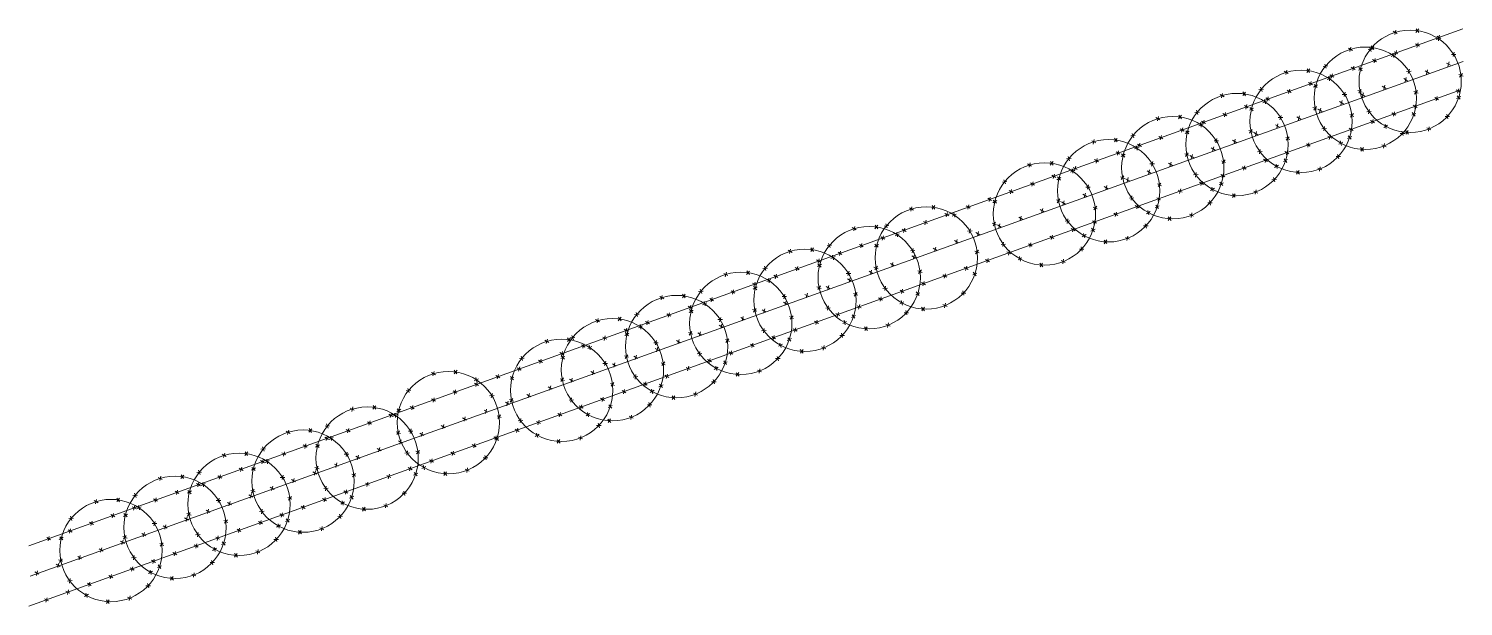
# Model space of a CAD drawing. Header units: metres. Extents: x -902 to -724, y 0 to 650.
# Drawn here: x -737.23 to -730.92, y 0.3 to 2.84 of the extents above; entities that cross this region are included whole.
import ezdxf

# ---------------------------------------------------------------- set-up
doc = ezdxf.new("R2010")
doc.units = ezdxf.units.M
doc.layers.add('D-BDGE', color=7, linetype='Continuous', lineweight=13)

msp = doc.modelspace()

# ---------------------------------------------------------------- linework, layer by layer
at = {"layer": 'D-BDGE', "lineweight": 9}
for p, q in [((-737.227, 0.5696), (-730.9193, 2.8435)), ((-731.1132, 2.8424), (-731.1259, 2.827)), ((-731.1255, 2.8429), (-731.1138, 2.8267)), ((-731.2257, 2.8322), (-731.2083, 2.8224)), ((-731.2144, 2.8369), (-731.2194, 2.8175)), ((-731.1169, 2.7808), (-731.1221, 2.7615)), ((-731.0192, 2.8045), (-731.0373, 2.7959)), ((-731.0342, 2.8102), (-731.0169, 2.8002)), ((-731.0301, 2.8102), (-731.0265, 2.7905)), ((-731.0228, 2.8148), (-731.028, 2.7955)), ((-731.4231, 2.7578), (-731.4057, 2.748)), ((-731.4118, 2.7625), (-731.4168, 2.7432)), ((-731.3367, 2.7523), (-731.3168, 2.7539)), ((-731.33, 2.7625), (-731.3232, 2.7437)), ((-731.3106, 2.768), (-731.3234, 2.7526)), ((-731.3229, 2.7686), (-731.3113, 2.7523)), ((-731.2167, 2.7302), (-731.2347, 2.7216)), ((-731.2275, 2.7358), (-731.2239, 2.7162)), ((-731.2223, 2.7424), (-731.205, 2.7323)), ((-731.2109, 2.7469), (-731.2161, 2.7276)), ((-731.1282, 2.7763), (-731.1109, 2.7662)), ((-730.9501, 2.7304), (-730.9701, 2.7303)), ((-730.9576, 2.7402), (-730.9626, 2.7208)), ((-737.2215, 0.4358), (-730.9176, 2.6985)), ((-731.7054, 2.6561), (-731.6879, 2.6463)), ((-731.694, 2.6608), (-731.699, 2.6414)), ((-731.5929, 2.6663), (-731.6056, 2.6509)), ((-731.6051, 2.6668), (-731.5935, 2.6506)), ((-731.5342, 2.6779), (-731.5142, 2.6796)), ((-731.5274, 2.6882), (-731.5207, 2.6693)), ((-731.4105, 2.6745), (-731.3932, 2.6645)), ((-731.3991, 2.6791), (-731.4043, 2.6598)), ((-731.3787, 2.6606), (-731.3613, 2.6706)), ((-731.3769, 2.6727), (-731.3628, 2.6586)), ((-731.3164, 2.7085), (-731.2991, 2.6984)), ((-731.305, 2.713), (-731.3102, 2.6937)), ((-731.1476, 2.6561), (-731.1676, 2.6559)), ((-731.155, 2.6658), (-731.1601, 2.6464)), ((-731.0858, 2.6587), (-731.0685, 2.6486)), ((-731.0745, 2.6632), (-731.0797, 2.6439)), ((-730.9918, 2.6926), (-730.9745, 2.6825)), ((-730.9804, 2.6971), (-730.9856, 2.6778)), ((-731.5986, 2.6067), (-731.5813, 2.5967)), ((-731.5872, 2.6113), (-731.5924, 2.592)), ((-731.5761, 2.5862), (-731.5588, 2.5962)), ((-731.5744, 2.5984), (-731.5603, 2.5842)), ((-731.4989, 2.6284), (-731.5169, 2.6198)), ((-731.5098, 2.6341), (-731.5061, 2.6144)), ((-731.5045, 2.6406), (-731.4872, 2.6306)), ((-731.4931, 2.6452), (-731.4984, 2.6259)), ((-731.274, 2.5908), (-731.2567, 2.5808)), ((-731.2626, 2.5954), (-731.2678, 2.5761)), ((-731.1799, 2.6248), (-731.1626, 2.6147)), ((-731.1685, 2.6293), (-731.1737, 2.61)), ((-730.9189, 2.634), (-730.9371, 2.6424)), ((-730.9216, 2.646), (-730.9343, 2.6306)), ((-737.2281, 0.3034), (-730.9292, 2.5741)), ((-731.9876, 2.5544), (-731.9702, 2.5445)), ((-731.9763, 2.5591), (-731.9812, 2.5397)), ((-731.8751, 2.5646), (-731.8878, 2.5491)), ((-731.8873, 2.5651), (-731.8757, 2.5488)), ((-731.8164, 2.5762), (-731.7964, 2.5778)), ((-731.8097, 2.5864), (-731.8029, 2.5676)), ((-731.7811, 2.5267), (-731.7992, 2.5181)), ((-731.792, 2.5324), (-731.7884, 2.5127)), ((-731.7868, 2.5389), (-731.7695, 2.5289)), ((-731.7754, 2.5435), (-731.7806, 2.5241)), ((-731.6927, 2.5728), (-731.6754, 2.5628)), ((-731.6813, 2.5774), (-731.6865, 2.5581)), ((-731.4507, 2.5276), (-731.456, 2.5083)), ((-731.4298, 2.5543), (-731.4498, 2.5542)), ((-731.4372, 2.5641), (-731.4423, 2.5447)), ((-731.3814, 2.5715), (-731.3626, 2.5646)), ((-731.3778, 2.5598), (-731.3664, 2.5761)), ((-731.3681, 2.5569), (-731.3508, 2.5469)), ((-731.3567, 2.5615), (-731.3619, 2.5422)), ((-731.1164, 2.5597), (-731.1346, 2.568)), ((-731.119, 2.5716), (-731.1318, 2.5562)), ((-731.0434, 2.5411), (-731.0261, 2.531)), ((-731.0321, 2.5456), (-731.0373, 2.5263)), ((-730.9494, 2.575), (-730.9321, 2.565)), ((-730.9288, 2.5455), (-730.9469, 2.5369)), ((-730.9315, 2.5335), (-730.9444, 2.5487)), ((-730.938, 2.5796), (-730.9432, 2.5602)), ((-732.1573, 2.4628), (-732.17, 2.4474)), ((-732.1696, 2.4634), (-732.1579, 2.4471)), ((-732.0986, 2.4744), (-732.0787, 2.4761)), ((-732.0919, 2.4847), (-732.0851, 2.4659)), ((-731.9749, 2.4711), (-731.9576, 2.461)), ((-731.9635, 2.4756), (-731.9687, 2.4563)), ((-731.8808, 2.505), (-731.8635, 2.4949)), ((-731.8694, 2.5095), (-731.8747, 2.4902)), ((-731.8583, 2.4845), (-731.841, 2.4944)), ((-731.8566, 2.4966), (-731.8425, 2.4824)), ((-731.7195, 2.4623), (-731.7245, 2.443)), ((-731.5789, 2.4971), (-731.5601, 2.4903)), ((-731.5753, 2.4854), (-731.5638, 2.5018)), ((-731.5562, 2.4891), (-731.5389, 2.4791)), ((-731.5448, 2.4937), (-731.55, 2.4744)), ((-731.4621, 2.523), (-731.4448, 2.513)), ((-731.3986, 2.4579), (-731.4168, 2.4663)), ((-731.4012, 2.4699), (-731.414, 2.4545)), ((-731.3426, 2.4779), (-731.3227, 2.4797)), ((-731.3344, 2.4688), (-731.3309, 2.4885)), ((-731.2316, 2.4732), (-731.2143, 2.4632)), ((-731.2202, 2.4778), (-731.2254, 2.4585)), ((-731.1262, 2.4711), (-731.1443, 2.4625)), ((-731.129, 2.4591), (-731.1419, 2.4744)), ((-731.1375, 2.5072), (-731.1202, 2.4971)), ((-731.1261, 2.5117), (-731.1313, 2.4924)), ((-730.9855, 2.4477), (-730.9907, 2.467)), ((-732.2698, 2.4526), (-732.2524, 2.4428)), ((-732.2585, 2.4573), (-732.2635, 2.4379)), ((-732.163, 2.4032), (-732.1457, 2.3932)), ((-732.1517, 2.4078), (-732.1569, 2.3885)), ((-732.0633, 2.4249), (-732.0814, 2.4163)), ((-732.0742, 2.4306), (-732.0706, 2.411)), ((-732.069, 2.4371), (-732.0517, 2.4271)), ((-732.0576, 2.4417), (-732.0628, 2.4224)), ((-731.8575, 2.3837), (-731.846, 2.4)), ((-731.7444, 2.4213), (-731.7271, 2.4112)), ((-731.733, 2.4258), (-731.7382, 2.4065)), ((-731.712, 2.4526), (-731.732, 2.4524)), ((-731.6503, 2.4552), (-731.633, 2.4452)), ((-731.6389, 2.4597), (-731.6441, 2.4404)), ((-731.54, 2.4035), (-731.5201, 2.4053)), ((-731.5318, 2.3944), (-731.5284, 2.4141)), ((-731.4197, 2.4054), (-731.4024, 2.3954)), ((-731.4084, 2.41), (-731.4136, 2.3907)), ((-731.3257, 2.4393), (-731.3084, 2.4293)), ((-731.3143, 2.4439), (-731.3195, 2.4246)), ((-731.2678, 2.4096), (-731.2505, 2.4196)), ((-731.2565, 2.4048), (-731.2617, 2.4241)), ((-731.0598, 2.3985), (-731.0779, 2.4069)), ((-731.0707, 2.3929), (-731.0673, 2.4126)), ((-730.978, 2.4574), (-730.998, 2.4573)), ((-732.552, 2.3509), (-732.5346, 2.3411)), ((-732.5407, 2.3556), (-732.5457, 2.3362)), ((-732.4395, 2.3611), (-732.4522, 2.3456)), ((-732.4518, 2.3616), (-732.4402, 2.3453)), ((-732.3808, 2.3727), (-732.3609, 2.3744)), ((-732.3741, 2.3829), (-732.3673, 2.3641)), ((-732.3512, 2.3354), (-732.3339, 2.3254)), ((-732.3398, 2.34), (-732.345, 2.3207)), ((-732.2571, 2.3693), (-732.2398, 2.3593)), ((-732.2457, 2.3739), (-732.251, 2.3546)), ((-732.1406, 2.3827), (-732.1232, 2.3927)), ((-732.1388, 2.3949), (-732.1247, 2.3807)), ((-731.9942, 2.3508), (-732.0142, 2.3507)), ((-732.0017, 2.3606), (-732.0067, 2.3412)), ((-731.9325, 2.3534), (-731.9152, 2.3434)), ((-731.9211, 2.358), (-731.9263, 2.3387)), ((-731.8611, 2.3954), (-731.8423, 2.3885)), ((-731.8384, 2.3874), (-731.8211, 2.3773)), ((-731.827, 2.3919), (-731.8323, 2.3726)), ((-731.6808, 2.3562), (-731.699, 2.3645)), ((-731.6834, 2.3682), (-731.6962, 2.3528)), ((-731.6079, 2.3376), (-731.5906, 2.3276)), ((-731.5965, 2.3422), (-731.6017, 2.3228)), ((-731.5138, 2.3715), (-731.4965, 2.3615)), ((-731.5024, 2.3761), (-731.5076, 2.3568)), ((-731.4652, 2.3352), (-731.4479, 2.3452)), ((-731.4539, 2.3304), (-731.4591, 2.3497)), ((-731.4085, 2.3693), (-731.4265, 2.3608)), ((-731.4112, 2.3574), (-731.4241, 2.3726)), ((-731.2681, 2.3185), (-731.2647, 2.3383)), ((-731.1754, 2.3831), (-731.1954, 2.383)), ((-731.1829, 2.3734), (-731.1882, 2.3927)), ((-731.1588, 2.3798), (-731.1717, 2.3951)), ((-731.1711, 2.3793), (-731.1597, 2.3957)), ((-732.663, 2.2709), (-732.6431, 2.2726)), ((-732.6563, 2.2812), (-732.6495, 2.2624)), ((-732.528, 2.2721), (-732.5332, 2.2528)), ((-732.4453, 2.3015), (-732.428, 2.2915)), ((-732.4339, 2.3061), (-732.4391, 2.2867)), ((-732.4228, 2.281), (-732.4054, 2.291)), ((-732.421, 2.2931), (-732.4069, 2.279)), ((-732.3456, 2.3232), (-732.3636, 2.3146)), ((-732.3564, 2.3289), (-732.3528, 2.3092)), ((-732.1433, 2.2937), (-732.1245, 2.2868)), ((-732.1397, 2.2819), (-732.1282, 2.2983)), ((-732.1206, 2.2856), (-732.1033, 2.2756)), ((-732.1093, 2.2902), (-732.1145, 2.2709)), ((-732.0266, 2.3195), (-732.0093, 2.3095)), ((-732.0152, 2.3241), (-732.0204, 2.3048)), ((-731.8223, 2.3018), (-731.8023, 2.3035)), ((-731.8141, 2.2927), (-731.8106, 2.3124)), ((-731.7846, 2.2743), (-731.7899, 2.255)), ((-731.702, 2.3037), (-731.6847, 2.2936)), ((-731.6906, 2.3082), (-731.6958, 2.2889)), ((-731.4576, 2.2813), (-731.4776, 2.2812)), ((-731.4651, 2.2716), (-731.4704, 2.2909)), ((-731.3563, 2.3054), (-731.3692, 2.3207)), ((-731.3685, 2.305), (-731.3571, 2.3214)), ((-731.2572, 2.3241), (-731.2754, 2.3325)), ((-732.8343, 2.2491), (-732.8168, 2.2393)), ((-732.8229, 2.2538), (-732.8279, 2.2345)), ((-732.7218, 2.2593), (-732.7345, 2.2439)), ((-732.734, 2.2599), (-732.7224, 2.2436)), ((-732.6278, 2.2215), (-732.6458, 2.2129)), ((-732.6386, 2.2271), (-732.635, 2.2075)), ((-732.6334, 2.2337), (-732.6161, 2.2236)), ((-732.622, 2.2382), (-732.6272, 2.2189)), ((-732.5393, 2.2676), (-732.522, 2.2575)), ((-732.3088, 2.2178), (-732.2915, 2.2078)), ((-732.2974, 2.2224), (-732.3026, 2.203)), ((-732.2765, 2.2491), (-732.2965, 2.2489)), ((-732.2839, 2.2588), (-732.2889, 2.2395)), ((-732.2147, 2.2517), (-732.1974, 2.2417)), ((-732.2033, 2.2563), (-732.2086, 2.237)), ((-732.0963, 2.1909), (-732.0928, 2.2106)), ((-731.963, 2.2544), (-731.9812, 2.2628)), ((-731.9657, 2.2664), (-731.9784, 2.251)), ((-731.8901, 2.2359), (-731.8728, 2.2258)), ((-731.8787, 2.2404), (-731.8839, 2.2211)), ((-731.796, 2.2698), (-731.7787, 2.2597)), ((-731.7475, 2.2335), (-731.7302, 2.2435)), ((-731.7362, 2.2287), (-731.7414, 2.248)), ((-731.6907, 2.2676), (-731.7088, 2.2591)), ((-731.6934, 2.2556), (-731.7063, 2.2709)), ((-731.6385, 2.2037), (-731.6514, 2.219)), ((-731.6508, 2.2032), (-731.6393, 2.2196)), ((-731.5394, 2.2224), (-731.5576, 2.2308)), ((-731.5503, 2.2168), (-731.5469, 2.2365)), ((-732.9453, 2.1692), (-732.9253, 2.1709)), ((-732.9385, 2.1794), (-732.9318, 2.1606)), ((-732.8216, 2.1658), (-732.8043, 2.1558)), ((-732.8102, 2.1704), (-732.8154, 2.1511)), ((-732.7275, 2.1998), (-732.7102, 2.1897)), ((-732.7161, 2.2043), (-732.7213, 2.185)), ((-732.705, 2.1793), (-732.6877, 2.1892)), ((-732.7033, 2.1914), (-732.6891, 2.1772)), ((-732.5587, 2.1473), (-732.5787, 2.1472)), ((-732.5661, 2.1571), (-732.5712, 2.1377)), ((-732.4969, 2.15), (-732.4796, 2.1399)), ((-732.4856, 2.1545), (-732.4908, 2.1352)), ((-732.4255, 2.1919), (-732.4067, 2.1851)), ((-732.4219, 2.1802), (-732.4105, 2.1965)), ((-732.4029, 2.1839), (-732.3856, 2.1738)), ((-732.3915, 2.1884), (-732.3967, 2.1691)), ((-732.2453, 2.1527), (-732.2634, 2.161)), ((-732.2479, 2.1647), (-732.2606, 2.1493)), ((-732.1045, 2.2001), (-732.0846, 2.2018)), ((-732.0783, 2.168), (-732.061, 2.158)), ((-732.0669, 2.1726), (-732.0721, 2.1533)), ((-732.0184, 2.1269), (-732.0236, 2.1462)), ((-731.9729, 2.1659), (-731.991, 2.1573)), ((-731.9756, 2.1539), (-731.9886, 2.1692)), ((-731.9842, 2.2019), (-731.9669, 2.1919)), ((-731.9728, 2.2065), (-731.978, 2.1872)), ((-731.7398, 2.1796), (-731.7598, 2.1795)), ((-731.7474, 2.1699), (-731.7526, 2.1892)), ((-733.0097, 2.098), (-732.9924, 2.088)), ((-732.9983, 2.1026), (-733.0035, 2.0833)), ((-732.9872, 2.0775), (-732.9699, 2.0875)), ((-732.9855, 2.0897), (-732.9714, 2.0755)), ((-732.9156, 2.1319), (-732.8983, 2.1219)), ((-732.9043, 2.1365), (-732.9095, 2.1172)), ((-732.7077, 2.0902), (-732.6889, 2.0833)), ((-732.7042, 2.0784), (-732.6927, 2.0948)), ((-732.6737, 2.0867), (-732.6789, 2.0674)), ((-732.591, 2.116), (-732.5737, 2.106)), ((-732.5796, 2.1206), (-732.5848, 2.1013)), ((-732.3867, 2.0983), (-732.3668, 2.1001)), ((-732.3785, 2.0892), (-732.375, 2.1089)), ((-732.2664, 2.1002), (-732.2491, 2.0902)), ((-732.255, 2.1048), (-732.2602, 2.0855)), ((-732.1723, 2.1341), (-732.155, 2.1241)), ((-732.1609, 2.1387), (-732.1662, 2.1194)), ((-732.0296, 2.0681), (-732.0348, 2.0874)), ((-732.0297, 2.1317), (-732.0124, 2.1417)), ((-731.9207, 2.1019), (-731.9336, 2.1172)), ((-731.933, 2.1015), (-731.9215, 2.1179)), ((-731.8217, 2.1207), (-731.8398, 2.1291)), ((-731.8326, 2.1151), (-731.8292, 2.1348)), ((-733.3542, 2.0557), (-733.3368, 2.0458)), ((-733.3429, 2.0604), (-733.3479, 2.041)), ((-733.2417, 2.0659), (-733.2545, 2.0504)), ((-733.254, 2.0664), (-733.2424, 2.0501)), ((-733.1979, 2.0302), (-733.1806, 2.0201)), ((-733.1865, 2.0347), (-733.1917, 2.0154)), ((-733.1478, 2.028), (-733.1658, 2.0194)), ((-733.1586, 2.0337), (-733.155, 2.014)), ((-733.1038, 2.0641), (-733.0865, 2.0541)), ((-733.0924, 2.0687), (-733.0976, 2.0494)), ((-732.7792, 2.0482), (-732.7619, 2.0382)), ((-732.7678, 2.0528), (-732.773, 2.0335)), ((-732.6851, 2.0821), (-732.6678, 2.0721)), ((-732.5275, 2.051), (-732.5457, 2.0593)), ((-732.5301, 2.0629), (-732.5429, 2.0475)), ((-732.4545, 2.0324), (-732.4372, 2.0223)), ((-732.4432, 2.0369), (-732.4484, 2.0176)), ((-732.3605, 2.0663), (-732.3432, 2.0562)), ((-732.3491, 2.0708), (-732.3543, 2.0515)), ((-732.3119, 2.03), (-732.2946, 2.04)), ((-732.3006, 2.0252), (-732.3058, 2.0445)), ((-732.2551, 2.0641), (-732.2732, 2.0556)), ((-732.2578, 2.0522), (-732.2708, 2.0674)), ((-732.1039, 2.0189), (-732.122, 2.0273)), ((-732.1148, 2.0133), (-732.1114, 2.033)), ((-732.0221, 2.0778), (-732.0421, 2.0778)), ((-733.6053, 1.9691), (-733.5879, 1.9593)), ((-733.594, 1.9738), (-733.5989, 1.9545)), ((-733.4928, 1.9793), (-733.5055, 1.9639)), ((-733.505, 1.9799), (-733.4934, 1.9636)), ((-733.4652, 1.9757), (-733.4453, 1.9774)), ((-733.4585, 1.986), (-733.4517, 1.9672)), ((-733.386, 1.9624), (-733.3687, 1.9523)), ((-733.3746, 1.9669), (-733.3798, 1.9476)), ((-733.2919, 1.9963), (-733.2746, 1.9862)), ((-733.2805, 2.0008), (-733.2858, 1.9815)), ((-733.0861, 1.9636), (-733.0912, 1.9443)), ((-732.99, 1.9884), (-732.9712, 1.9816)), ((-732.9864, 1.9767), (-732.9749, 1.9931)), ((-732.9673, 1.9804), (-732.95, 1.9704)), ((-732.9559, 1.985), (-732.9611, 1.9656)), ((-732.8732, 2.0143), (-732.8559, 2.0043)), ((-732.8619, 2.0189), (-732.8671, 1.9996)), ((-732.6689, 1.9966), (-732.649, 1.9983)), ((-732.6607, 1.9875), (-732.6573, 2.0072)), ((-732.6427, 1.9645), (-732.6254, 1.9545)), ((-732.6313, 1.9691), (-732.6365, 1.9498)), ((-732.5374, 1.9624), (-732.5554, 1.9538)), ((-732.5401, 1.9504), (-732.553, 1.9657)), ((-732.5486, 1.9985), (-732.5313, 1.9884)), ((-732.5372, 2.003), (-732.5425, 1.9837)), ((-732.3043, 1.9761), (-732.3243, 1.976)), ((-732.3118, 1.9664), (-732.3171, 1.9857)), ((-732.2029, 2.0002), (-732.2158, 2.0155)), ((-732.2152, 1.9997), (-732.2038, 2.0162)), ((-733.7096, 1.8995), (-733.7028, 1.8806)), ((-733.5742, 1.8945), (-733.5569, 1.8845)), ((-733.5628, 1.8991), (-733.568, 1.8798)), ((-733.5072, 1.884), (-733.4899, 1.894)), ((-733.5055, 1.8962), (-733.4913, 1.882)), ((-733.4801, 1.9284), (-733.4628, 1.9184)), ((-733.4687, 1.933), (-733.4739, 1.9137)), ((-733.3988, 1.9415), (-733.4169, 1.9329)), ((-733.4097, 1.9471), (-733.406, 1.9275)), ((-733.1555, 1.9126), (-733.1382, 1.9025)), ((-733.1441, 1.9171), (-733.1493, 1.8978)), ((-733.0787, 1.9539), (-733.0987, 1.9537)), ((-733.0614, 1.9465), (-733.0441, 1.9364)), ((-733.05, 1.951), (-733.0552, 1.9317)), ((-732.9511, 1.8948), (-732.9312, 1.8966)), ((-732.9429, 1.8857), (-732.9395, 1.9054)), ((-732.8308, 1.8967), (-732.8135, 1.8867)), ((-732.8195, 1.9013), (-732.8247, 1.882)), ((-732.7368, 1.9306), (-732.7195, 1.9206)), ((-732.7254, 1.9352), (-732.7306, 1.9159)), ((-732.5941, 1.9282), (-732.5768, 1.9383)), ((-732.5828, 1.9234), (-732.588, 1.9428)), ((-732.4852, 1.8984), (-732.498, 1.9137)), ((-732.4974, 1.898), (-732.486, 1.9144)), ((-732.3861, 1.9172), (-732.4042, 1.9256)), ((-732.397, 1.9116), (-732.3936, 1.9313)), ((-733.8879, 1.8693), (-733.8705, 1.8595)), ((-733.8766, 1.874), (-733.8815, 1.8546)), ((-733.7754, 1.8795), (-733.7881, 1.8641)), ((-733.7876, 1.88), (-733.776, 1.8638)), ((-733.7509, 1.8313), (-733.7561, 1.812)), ((-733.7163, 1.8892), (-733.6964, 1.8909)), ((-733.6814, 1.8416), (-733.6995, 1.833)), ((-733.6923, 1.8473), (-733.6886, 1.8276)), ((-733.6682, 1.8606), (-733.6509, 1.8506)), ((-733.6568, 1.8652), (-733.6621, 1.8459)), ((-733.3297, 1.8674), (-733.3497, 1.8672)), ((-733.3436, 1.8447), (-733.3263, 1.8347)), ((-733.3372, 1.8771), (-733.3422, 1.8577)), ((-733.3322, 1.8493), (-733.3374, 1.8299)), ((-733.2495, 1.8787), (-733.2322, 1.8686)), ((-733.2381, 1.8832), (-733.2434, 1.8639)), ((-733.0475, 1.8575), (-733.0657, 1.8658)), ((-733.0501, 1.8695), (-733.0629, 1.8541)), ((-733.0076, 1.8335), (-733.0128, 1.8141)), ((-732.9249, 1.8628), (-732.9076, 1.8528)), ((-732.9135, 1.8674), (-732.9187, 1.8481)), ((-732.8763, 1.8265), (-732.859, 1.8365)), ((-732.8651, 1.8217), (-732.8703, 1.841)), ((-732.5865, 1.8744), (-732.6065, 1.8743)), ((-732.594, 1.8647), (-732.5993, 1.884)), ((-734.1701, 1.7676), (-734.1527, 1.7577)), ((-734.1588, 1.7723), (-734.1638, 1.7529)), ((-734.0576, 1.7778), (-734.0703, 1.7623)), ((-734.0699, 1.7783), (-734.0582, 1.762)), ((-733.9989, 1.7894), (-733.979, 1.791)), ((-733.9922, 1.7996), (-733.9854, 1.7808)), ((-733.8564, 1.7928), (-733.8391, 1.7828)), ((-733.845, 1.7974), (-733.8502, 1.778)), ((-733.7623, 1.8267), (-733.745, 1.8167)), ((-733.7582, 1.7975), (-733.7409, 1.8075)), ((-733.7565, 1.8097), (-733.7424, 1.7955)), ((-733.6123, 1.7675), (-733.6323, 1.7674)), ((-733.6198, 1.7773), (-733.6248, 1.7579)), ((-733.5318, 1.7769), (-733.5145, 1.7669)), ((-733.5204, 1.7815), (-733.5256, 1.7622)), ((-733.5099, 1.795), (-733.4912, 1.7881)), ((-733.5064, 1.7832), (-733.4949, 1.7996)), ((-733.4377, 1.8108), (-733.4204, 1.8008)), ((-733.4263, 1.8154), (-733.4315, 1.7962)), ((-733.2985, 1.771), (-733.3167, 1.7793)), ((-733.3011, 1.7829), (-733.3139, 1.7675)), ((-733.1131, 1.795), (-733.0958, 1.7849)), ((-733.1017, 1.7995), (-733.1069, 1.7802)), ((-733.0573, 1.7689), (-733.0754, 1.7604)), ((-733.06, 1.7569), (-733.073, 1.7722)), ((-733.019, 1.8289), (-733.0017, 1.8189)), ((-732.7674, 1.7967), (-732.7803, 1.812)), ((-732.7796, 1.7963), (-732.7682, 1.8127)), ((-732.6683, 1.8154), (-732.6865, 1.8238)), ((-732.6792, 1.8098), (-732.6758, 1.8295)), ((-734.0445, 1.725), (-734.0272, 1.7149)), ((-734.0408, 1.6977), (-734.0235, 1.7076)), ((-734.0391, 1.7098), (-734.025, 1.6956)), ((-734.0331, 1.7295), (-734.0384, 1.7102)), ((-733.9636, 1.7399), (-733.9817, 1.7313)), ((-733.9745, 1.7456), (-733.9709, 1.7259)), ((-733.9504, 1.7589), (-733.9331, 1.7488)), ((-733.9391, 1.7634), (-733.9443, 1.7441)), ((-733.761, 1.7084), (-733.7422, 1.7016)), ((-733.7574, 1.6967), (-733.7459, 1.7131)), ((-733.7199, 1.7091), (-733.7026, 1.699)), ((-733.7085, 1.7136), (-733.7137, 1.6943)), ((-733.6258, 1.743), (-733.6085, 1.733)), ((-733.6144, 1.7476), (-733.6197, 1.7283)), ((-733.4629, 1.6922), (-733.4595, 1.7119)), ((-733.3012, 1.7271), (-733.2839, 1.7171)), ((-733.2898, 1.7317), (-733.295, 1.7124)), ((-733.2071, 1.7611), (-733.1898, 1.751)), ((-733.1958, 1.7656), (-733.201, 1.7463)), ((-734.4523, 1.6658), (-734.4349, 1.656)), ((-734.441, 1.6705), (-734.446, 1.6512)), ((-734.3398, 1.676), (-734.3525, 1.6606)), ((-734.3521, 1.6766), (-734.3405, 1.6603)), ((-734.2811, 1.6876), (-734.2612, 1.6893)), ((-734.2744, 1.6979), (-734.2676, 1.6791)), ((-734.2567, 1.6438), (-734.2531, 1.6242)), ((-734.2327, 1.6571), (-734.2154, 1.6471)), ((-734.2213, 1.6617), (-734.2265, 1.6424)), ((-734.1386, 1.691), (-734.1213, 1.681)), ((-734.1272, 1.6956), (-734.1324, 1.6763)), ((-733.8945, 1.6658), (-733.9145, 1.6656)), ((-733.908, 1.6413), (-733.8909, 1.6313)), ((-733.902, 1.6755), (-733.907, 1.6562)), ((-733.8967, 1.6458), (-733.9019, 1.6265)), ((-733.814, 1.6752), (-733.7966, 1.6651)), ((-733.8026, 1.6797), (-733.8078, 1.6604)), ((-733.5811, 1.6711), (-733.5993, 1.6795)), ((-733.5837, 1.6831), (-733.5965, 1.6677)), ((-733.4894, 1.6593), (-733.4721, 1.6493)), ((-733.478, 1.6639), (-733.4832, 1.6446)), ((-733.4711, 1.7014), (-733.4512, 1.7031)), ((-733.3963, 1.633), (-733.379, 1.643)), ((-733.3953, 1.6932), (-733.378, 1.6832)), ((-733.385, 1.6282), (-733.3902, 1.6475)), ((-733.3839, 1.6978), (-733.3891, 1.6785)), ((-733.3084, 1.6824), (-733.3265, 1.6738)), ((-733.3111, 1.6704), (-733.324, 1.6857)), ((-733.1065, 1.6809), (-733.1265, 1.6808)), ((-733.114, 1.6712), (-733.1193, 1.6905)), ((-734.5633, 1.5859), (-734.5434, 1.5876)), ((-734.5566, 1.5961), (-734.5498, 1.5773)), ((-734.4208, 1.5893), (-734.4035, 1.5793)), ((-734.4094, 1.5939), (-734.4146, 1.5746)), ((-734.3267, 1.6232), (-734.3094, 1.6132)), ((-734.3231, 1.5959), (-734.3057, 1.6059)), ((-734.3213, 1.6081), (-734.3072, 1.5939)), ((-734.3154, 1.6278), (-734.3206, 1.6085)), ((-734.2458, 1.6381), (-734.2639, 1.6295)), ((-734.0848, 1.578), (-734.09, 1.5587)), ((-734.0436, 1.6086), (-734.0248, 1.6017)), ((-734.04, 1.5969), (-734.0285, 1.6132)), ((-734.0021, 1.6073), (-733.9848, 1.5973)), ((-733.9907, 1.6119), (-733.996, 1.5926)), ((-733.8633, 1.5694), (-733.8815, 1.5777)), ((-733.866, 1.5814), (-733.8787, 1.566)), ((-733.7222, 1.6148), (-733.7022, 1.6166)), ((-733.714, 1.6057), (-733.7105, 1.6254)), ((-733.6775, 1.5915), (-733.6602, 1.5815)), ((-733.6661, 1.5961), (-733.6713, 1.5767)), ((-733.591, 1.5825), (-733.6091, 1.574)), ((-733.5937, 1.5706), (-733.6066, 1.5858)), ((-733.5834, 1.6254), (-733.5661, 1.6154)), ((-733.572, 1.63), (-733.5773, 1.6107)), ((-733.3575, 1.5944), (-733.3775, 1.5943)), ((-733.3651, 1.5847), (-733.3703, 1.604)), ((-733.2874, 1.6032), (-733.3003, 1.6185)), ((-733.2996, 1.6028), (-733.2882, 1.6192)), ((-733.1883, 1.622), (-733.2065, 1.6304)), ((-733.1992, 1.6164), (-733.1958, 1.6361)), ((-734.7345, 1.5641), (-734.7171, 1.5543)), ((-734.7232, 1.5688), (-734.7282, 1.5494)), ((-734.622, 1.5743), (-734.6348, 1.5588)), ((-734.6343, 1.5748), (-734.6227, 1.5585)), ((-734.609, 1.5215), (-734.5917, 1.5114)), ((-734.5976, 1.526), (-734.6028, 1.5067)), ((-734.5281, 1.5364), (-734.5461, 1.5278)), ((-734.5389, 1.5421), (-734.5353, 1.5224)), ((-734.5149, 1.5554), (-734.4976, 1.5454)), ((-734.5035, 1.56), (-734.5087, 1.5406)), ((-734.1768, 1.564), (-734.1968, 1.5639)), ((-734.1903, 1.5395), (-734.173, 1.5295)), ((-734.1842, 1.5738), (-734.1892, 1.5544)), ((-734.1789, 1.5441), (-734.1841, 1.5248)), ((-734.0962, 1.5734), (-734.0789, 1.5634)), ((-734.0048, 1.515), (-733.9848, 1.5168)), ((-733.9966, 1.5059), (-733.9931, 1.5256)), ((-733.8657, 1.5237), (-733.8484, 1.5136)), ((-733.8543, 1.5282), (-733.8595, 1.5089)), ((-733.7716, 1.5576), (-733.7543, 1.5475)), ((-733.7602, 1.5621), (-733.7654, 1.5428)), ((-733.6474, 1.5465), (-733.6301, 1.5565)), ((-733.6361, 1.5417), (-733.6413, 1.561)), ((-733.5384, 1.5167), (-733.5513, 1.532)), ((-733.5507, 1.5163), (-733.5392, 1.5327)), ((-733.4393, 1.5354), (-733.4575, 1.5438)), ((-733.4503, 1.5298), (-733.4468, 1.5496)), ((-734.9578, 1.4732), (-734.9403, 1.4634)), ((-734.9464, 1.4779), (-734.9514, 1.4586)), ((-734.8453, 1.4834), (-734.858, 1.468)), ((-734.8575, 1.484), (-734.8459, 1.4677)), ((-734.8456, 1.4841), (-734.8256, 1.4858)), ((-734.8388, 1.4944), (-734.832, 1.4756)), ((-734.7971, 1.4537), (-734.7798, 1.4436)), ((-734.7857, 1.4582), (-734.7909, 1.4389)), ((-734.703, 1.4876), (-734.6857, 1.4775)), ((-734.6917, 1.4921), (-734.6969, 1.4728)), ((-734.6053, 1.4942), (-734.5879, 1.5042)), ((-734.6035, 1.5063), (-734.5894, 1.4922)), ((-734.459, 1.4623), (-734.479, 1.4622)), ((-734.4664, 1.472), (-734.4715, 1.4527)), ((-734.3784, 1.4717), (-734.3611, 1.4617)), ((-734.367, 1.4763), (-734.3722, 1.4569)), ((-734.3258, 1.5069), (-734.307, 1.5)), ((-734.3222, 1.4951), (-734.3108, 1.5115)), ((-734.2843, 1.5056), (-734.267, 1.4956)), ((-734.273, 1.5102), (-734.2782, 1.4909)), ((-734.1456, 1.4676), (-734.1637, 1.476)), ((-734.1482, 1.4796), (-734.1609, 1.4642)), ((-734.0538, 1.4558), (-734.0365, 1.4458)), ((-734.0424, 1.4604), (-734.0476, 1.4411)), ((-733.9597, 1.4898), (-733.9424, 1.4797)), ((-733.9483, 1.4943), (-733.9536, 1.475)), ((-733.93, 1.4467), (-733.9127, 1.4567)), ((-733.9187, 1.4419), (-733.9239, 1.4612)), ((-733.8732, 1.4808), (-733.8913, 1.4723)), ((-733.8759, 1.4688), (-733.8888, 1.4841)), ((-733.6401, 1.4945), (-733.6601, 1.4944)), ((-733.6477, 1.4848), (-733.6529, 1.5041)), ((-735.0688, 1.3933), (-735.0488, 1.395)), ((-735.0621, 1.4036), (-735.0553, 1.3847)), ((-734.9739, 1.3904), (-734.9791, 1.3711)), ((-734.8912, 1.4197), (-734.8739, 1.4097)), ((-734.8875, 1.3925), (-734.8702, 1.4024)), ((-734.8858, 1.4046), (-734.8717, 1.3904)), ((-734.8798, 1.4243), (-734.885, 1.405)), ((-734.7513, 1.4456), (-734.7693, 1.437)), ((-734.7622, 1.4512), (-734.7585, 1.4316)), ((-734.608, 1.4051), (-734.5892, 1.3983)), ((-734.6045, 1.3934), (-734.593, 1.4098)), ((-734.5666, 1.4039), (-734.5493, 1.3938)), ((-734.5552, 1.4084), (-734.5604, 1.3891)), ((-734.4725, 1.4378), (-734.4552, 1.4277)), ((-734.4611, 1.4423), (-734.4663, 1.423)), ((-734.287, 1.4133), (-734.2671, 1.415)), ((-734.2788, 1.4041), (-734.2753, 1.4238)), ((-734.2306, 1.3926), (-734.2358, 1.3733)), ((-734.1479, 1.4219), (-734.1306, 1.4119)), ((-734.1365, 1.4265), (-734.1417, 1.4072)), ((-733.9224, 1.3928), (-733.9424, 1.3927)), ((-733.9299, 1.3831), (-733.9351, 1.4024)), ((-733.821, 1.4169), (-733.8339, 1.4322)), ((-733.8333, 1.4164), (-733.8218, 1.4328)), ((-733.7219, 1.4356), (-733.7401, 1.444)), ((-733.7329, 1.43), (-733.7294, 1.4497)), ((-735.4563, 1.3315), (-735.4389, 1.3217)), ((-735.445, 1.3362), (-735.45, 1.3169)), ((-735.3438, 1.3417), (-735.3565, 1.3263)), ((-735.3561, 1.3423), (-735.3445, 1.326)), ((-735.0793, 1.3519), (-735.062, 1.3419)), ((-735.0679, 1.3565), (-735.0732, 1.3372)), ((-734.9853, 1.3858), (-734.968, 1.3758)), ((-734.7547, 1.336), (-734.7374, 1.326)), ((-734.7433, 1.3406), (-734.7485, 1.3213)), ((-734.6822, 1.3715), (-734.7022, 1.3713)), ((-734.6896, 1.3812), (-734.6947, 1.3618)), ((-734.6606, 1.3699), (-734.6433, 1.3599)), ((-734.6493, 1.3745), (-734.6545, 1.3552)), ((-734.4278, 1.3659), (-734.446, 1.3742)), ((-734.4304, 1.3779), (-734.4432, 1.3625)), ((-734.336, 1.3541), (-734.3187, 1.3441)), ((-734.3246, 1.3587), (-734.3299, 1.3394)), ((-734.242, 1.388), (-734.2247, 1.378)), ((-734.2122, 1.3449), (-734.1949, 1.3549)), ((-734.2009, 1.3401), (-734.2061, 1.3594)), ((-734.1554, 1.3791), (-734.1735, 1.3705)), ((-734.1581, 1.3671), (-734.1711, 1.3824)), ((-734.1032, 1.3151), (-734.1161, 1.3304)), ((-734.1155, 1.3147), (-734.104, 1.3311)), ((-734.0042, 1.3339), (-734.0223, 1.3423)), ((-734.0151, 1.3283), (-734.0117, 1.348)), ((-735.2498, 1.3039), (-735.2679, 1.2953)), ((-735.2675, 1.2841), (-735.2502, 1.274)), ((-735.2561, 1.2886), (-735.2613, 1.2693)), ((-735.2607, 1.3095), (-735.2571, 1.2899)), ((-735.1734, 1.318), (-735.1561, 1.308)), ((-735.162, 1.3226), (-735.1672, 1.3033)), ((-735.1107, 1.3016), (-735.0934, 1.3116)), ((-735.109, 1.3138), (-735.0949, 1.2996)), ((-734.9429, 1.2682), (-734.9256, 1.2582)), ((-734.9315, 1.2728), (-734.9367, 1.2535)), ((-734.8902, 1.3034), (-734.8715, 1.2965)), ((-734.8867, 1.2916), (-734.8752, 1.308)), ((-734.8488, 1.3021), (-734.8315, 1.2921)), ((-734.8374, 1.3067), (-734.8426, 1.2874)), ((-734.651, 1.2751), (-734.6692, 1.2834)), ((-734.6536, 1.287), (-734.6664, 1.2716)), ((-734.5692, 1.3115), (-734.5493, 1.3133)), ((-734.561, 1.3024), (-734.5575, 1.3221)), ((-734.5242, 1.2863), (-734.5069, 1.2762)), ((-734.5128, 1.2908), (-734.518, 1.2715)), ((-734.4376, 1.2773), (-734.4557, 1.2688)), ((-734.4403, 1.2654), (-734.4533, 1.2806)), ((-734.4301, 1.3202), (-734.4128, 1.3101)), ((-734.4187, 1.3247), (-734.4239, 1.3054)), ((-734.2046, 1.291), (-734.2246, 1.291)), ((-734.2121, 1.2813), (-734.2173, 1.3006)), ((-735.5673, 1.2516), (-735.5474, 1.2533)), ((-735.5606, 1.2618), (-735.5538, 1.243)), ((-735.4556, 1.2163), (-735.4383, 1.2062)), ((-735.4442, 1.2208), (-735.4495, 1.2015)), ((-735.3616, 1.2502), (-735.3443, 1.2401)), ((-735.3502, 1.2547), (-735.3554, 1.2354)), ((-735.1808, 1.2297), (-735.2008, 1.2296)), ((-735.1882, 1.2395), (-735.1932, 1.2201)), ((-735.131, 1.2004), (-735.1137, 1.1903)), ((-735.1196, 1.2049), (-735.1248, 1.1856)), ((-735.1135, 1.2125), (-735.0947, 1.2057)), ((-735.1099, 1.2008), (-735.0984, 1.2172)), ((-735.0369, 1.2343), (-735.0196, 1.2243)), ((-735.0255, 1.2389), (-735.0308, 1.2195)), ((-734.8514, 1.2098), (-734.8315, 1.2115)), ((-734.8432, 1.2007), (-734.8398, 1.2204)), ((-734.7123, 1.2184), (-734.695, 1.2084)), ((-734.7009, 1.223), (-734.7061, 1.2037)), ((-734.6182, 1.2524), (-734.6009, 1.2423)), ((-734.6069, 1.2569), (-734.6121, 1.2376)), ((-734.4944, 1.2432), (-734.4771, 1.2532)), ((-734.4831, 1.2384), (-734.4883, 1.2577)), ((-734.3855, 1.2134), (-734.3983, 1.2287)), ((-734.3977, 1.2129), (-734.3863, 1.2294)), ((-734.2864, 1.2321), (-734.3045, 1.2405)), ((-734.2973, 1.2265), (-734.2939, 1.2462)), ((-735.8137, 1.1752), (-735.7963, 1.1654)), ((-735.8024, 1.1799), (-735.8073, 1.1605)), ((-735.7012, 1.1854), (-735.7139, 1.1699)), ((-735.7135, 1.1859), (-735.7018, 1.1696)), ((-735.6438, 1.1484), (-735.6265, 1.1384)), ((-735.6324, 1.1529), (-735.6376, 1.1337)), ((-735.6072, 1.1475), (-735.6253, 1.1389)), ((-735.6181, 1.1532), (-735.6145, 1.1335)), ((-735.6093, 1.1599), (-735.5919, 1.1699)), ((-735.6075, 1.172), (-735.5934, 1.1579)), ((-735.5497, 1.1823), (-735.5324, 1.1723)), ((-735.5383, 1.1869), (-735.5435, 1.1676)), ((-735.3078, 1.1371), (-735.313, 1.1178)), ((-735.2251, 1.1665), (-735.2078, 1.1564)), ((-735.2137, 1.171), (-735.2189, 1.1517)), ((-735.1496, 1.1333), (-735.1677, 1.1417)), ((-735.1522, 1.1453), (-735.1649, 1.1299)), ((-734.9005, 1.1506), (-734.8832, 1.1406)), ((-734.8891, 1.1552), (-734.8943, 1.1359)), ((-734.8064, 1.1845), (-734.7891, 1.1745)), ((-734.795, 1.1891), (-734.8002, 1.1698)), ((-734.7766, 1.1414), (-734.7593, 1.1515)), ((-734.7653, 1.1366), (-734.7705, 1.156)), ((-734.6609, 1.1865), (-734.6789, 1.1779)), ((-734.6636, 1.1745), (-734.6765, 1.1898)), ((-734.5686, 1.1304), (-734.5868, 1.1388)), ((-734.5795, 1.1248), (-734.5761, 1.1445)), ((-734.4868, 1.1893), (-734.5068, 1.1892)), ((-734.4943, 1.1796), (-734.4996, 1.1989)), ((-736.0954, 1.0739), (-736.078, 1.064)), ((-736.0841, 1.0786), (-736.089, 1.0592)), ((-735.9829, 1.0841), (-735.9956, 1.0686)), ((-735.9951, 1.0846), (-735.9835, 1.0683)), ((-735.9247, 1.0952), (-735.9048, 1.0969)), ((-735.918, 1.1055), (-735.9112, 1.0867)), ((-735.8319, 1.0806), (-735.8146, 1.0706)), ((-735.8205, 1.0852), (-735.8258, 1.0659)), ((-735.7378, 1.1145), (-735.7205, 1.1045)), ((-735.7265, 1.1191), (-735.7317, 1.0998)), ((-735.6085, 1.0591), (-735.597, 1.0755)), ((-735.5381, 1.0734), (-735.5581, 1.0733)), ((-735.5456, 1.0831), (-735.5506, 1.0638)), ((-735.4132, 1.0986), (-735.3959, 1.0886)), ((-735.4018, 1.1032), (-735.4071, 1.0839)), ((-735.3192, 1.1326), (-735.3019, 1.1225)), ((-735.0886, 1.0828), (-735.0713, 1.0728)), ((-735.0772, 1.0874), (-735.0824, 1.068)), ((-735.0747, 1.1189), (-735.0547, 1.1207)), ((-735.0665, 1.1098), (-735.063, 1.1295)), ((-734.9945, 1.1167), (-734.9772, 1.1067)), ((-734.9832, 1.1213), (-734.9884, 1.102)), ((-734.71, 1.0985), (-734.73, 1.0984)), ((-734.7175, 1.0888), (-734.7228, 1.1081)), ((-734.6677, 1.1117), (-734.6806, 1.1269)), ((-734.6799, 1.1112), (-734.6685, 1.1276)), ((-736.0201, 1.0128), (-736.0028, 1.0027)), ((-736.0087, 1.0173), (-736.0139, 0.998)), ((-735.9667, 1.0036), (-735.9493, 1.0135)), ((-735.9649, 1.0157), (-735.9508, 1.0015)), ((-735.926, 1.0467), (-735.9087, 1.0367)), ((-735.9146, 1.0512), (-735.9198, 1.0319)), ((-735.8889, 1.0462), (-735.907, 1.0376)), ((-735.8998, 1.0519), (-735.8961, 1.0322)), ((-735.612, 1.0708), (-735.5932, 1.064)), ((-735.6014, 1.0308), (-735.5841, 1.0208)), ((-735.59, 1.0354), (-735.5952, 1.0161)), ((-735.5073, 1.0647), (-735.49, 1.0547)), ((-735.4959, 1.0693), (-735.5011, 1.05)), ((-735.2768, 1.015), (-735.2595, 1.0049)), ((-735.2654, 1.0195), (-735.2706, 1.0002)), ((-735.1827, 1.0489), (-735.1654, 1.0388)), ((-735.1594, 1.0448), (-735.1775, 1.0362)), ((-735.1713, 1.0534), (-735.1765, 1.0341)), ((-735.1621, 1.0328), (-735.1751, 1.0481)), ((-734.9999, 1.0506), (-734.9825, 1.0606)), ((-734.9886, 1.0458), (-734.9938, 1.0651)), ((-734.8909, 1.0208), (-734.9038, 1.0361)), ((-734.9031, 1.0204), (-734.8917, 1.0368)), ((-734.7918, 1.0395), (-734.81, 1.0479)), ((-734.8027, 1.0339), (-734.7993, 1.0536)), ((-736.3769, 0.9722), (-736.3595, 0.9623)), ((-736.3656, 0.9769), (-736.3705, 0.9575)), ((-736.2644, 0.9824), (-736.2771, 0.9669)), ((-736.2766, 0.9829), (-736.265, 0.9666)), ((-736.2064, 0.9939), (-736.1865, 0.9956)), ((-736.1968, 0.9495), (-736.202, 0.9302)), ((-736.1997, 1.0042), (-736.1929, 0.9854)), ((-736.1813, 0.9502), (-736.1776, 0.9305)), ((-736.1141, 0.9789), (-736.0968, 0.9688)), ((-736.1028, 0.9834), (-736.108, 0.9641)), ((-735.8198, 0.9721), (-735.8398, 0.9719)), ((-735.8273, 0.9818), (-735.8323, 0.9625)), ((-735.7895, 0.963), (-735.7722, 0.9529)), ((-735.7781, 0.9675), (-735.7834, 0.9482)), ((-735.6954, 0.9969), (-735.6781, 0.9869)), ((-735.6841, 1.0015), (-735.6893, 0.9822)), ((-735.5732, 0.9772), (-735.5533, 0.979)), ((-735.565, 0.9681), (-735.5615, 0.9878)), ((-735.5069, 0.977), (-735.5251, 0.9853)), ((-735.5095, 0.989), (-735.5223, 0.9736)), ((-735.4649, 0.9471), (-735.4476, 0.9371)), ((-735.4535, 0.9517), (-735.4587, 0.9324)), ((-735.3708, 0.981), (-735.3535, 0.971)), ((-735.3594, 0.9856), (-735.3647, 0.9663)), ((-735.2086, 0.9567), (-735.2286, 0.9567)), ((-735.2161, 0.9471), (-735.2213, 0.9663)), ((-736.4879, 0.8922), (-736.468, 0.8939)), ((-736.4812, 0.9025), (-736.4744, 0.8837)), ((-736.3023, 0.911), (-736.285, 0.901)), ((-736.2909, 0.9156), (-736.2961, 0.8963)), ((-736.2483, 0.9022), (-736.231, 0.9122)), ((-736.2466, 0.9144), (-736.2325, 0.9002)), ((-736.2082, 0.9449), (-736.1909, 0.9349)), ((-736.1704, 0.9445), (-736.1885, 0.9359)), ((-735.9777, 0.8952), (-735.9604, 0.8851)), ((-735.9663, 0.8997), (-735.9715, 0.8804)), ((-735.9694, 0.9145), (-735.9506, 0.9076)), ((-735.9658, 0.9027), (-735.9543, 0.9191)), ((-735.8836, 0.9291), (-735.8663, 0.919)), ((-735.8722, 0.9336), (-735.8774, 0.9143)), ((-735.7886, 0.8757), (-735.8068, 0.884)), ((-735.7912, 0.8877), (-735.804, 0.8723)), ((-735.6417, 0.8839), (-735.6469, 0.8646)), ((-735.559, 0.9132), (-735.5417, 0.9032)), ((-735.5476, 0.9178), (-735.5528, 0.8985)), ((-735.5168, 0.8884), (-735.5349, 0.8799)), ((-735.5195, 0.8765), (-735.5324, 0.8917)), ((-735.4984, 0.9089), (-735.4811, 0.9189)), ((-735.4871, 0.9041), (-735.4923, 0.9234)), ((-735.3895, 0.8791), (-735.4023, 0.8944)), ((-735.4017, 0.8787), (-735.3903, 0.8951)), ((-735.2904, 0.8978), (-735.3085, 0.9062)), ((-735.3013, 0.8922), (-735.2979, 0.9119)), ((-736.6584, 0.8705), (-736.6409, 0.8607)), ((-736.647, 0.8752), (-736.652, 0.8559)), ((-736.5459, 0.8807), (-736.5586, 0.8653)), ((-736.5581, 0.8813), (-736.5465, 0.865)), ((-736.4904, 0.8432), (-736.4731, 0.8332)), ((-736.4791, 0.8478), (-736.4843, 0.8285)), ((-736.4519, 0.8429), (-736.4699, 0.8343)), ((-736.4627, 0.8485), (-736.4591, 0.8289)), ((-736.3964, 0.8771), (-736.3791, 0.8671)), ((-736.385, 0.8817), (-736.3902, 0.8624)), ((-736.1658, 0.8273), (-736.1485, 0.8173)), ((-736.1544, 0.8319), (-736.1596, 0.8126)), ((-736.1013, 0.8704), (-736.1213, 0.8702)), ((-736.1088, 0.8801), (-736.1138, 0.8608)), ((-736.0717, 0.8612), (-736.0544, 0.8512)), ((-736.0604, 0.8658), (-736.0656, 0.8465)), ((-735.9306, 0.8209), (-735.9107, 0.8226)), ((-735.9224, 0.8118), (-735.9189, 0.8315)), ((-735.7471, 0.8454), (-735.7298, 0.8354)), ((-735.7357, 0.85), (-735.741, 0.8306)), ((-735.6531, 0.8793), (-735.6358, 0.8693)), ((-736.9406, 0.7688), (-736.9231, 0.759)), ((-736.9292, 0.7735), (-736.9342, 0.7541)), ((-736.8281, 0.779), (-736.8408, 0.7636)), ((-736.8403, 0.7795), (-736.8287, 0.7633)), ((-736.7694, 0.7906), (-736.7494, 0.7923)), ((-736.7626, 0.8009), (-736.7559, 0.782)), ((-736.6786, 0.7754), (-736.6613, 0.7653)), ((-736.6672, 0.7799), (-736.6724, 0.7606)), ((-736.5845, 0.8093), (-736.5672, 0.7993)), ((-736.5731, 0.8139), (-736.5783, 0.7945)), ((-736.5298, 0.8005), (-736.5125, 0.8105)), ((-736.5281, 0.8127), (-736.514, 0.7985)), ((-736.3828, 0.7688), (-736.4028, 0.7686)), ((-736.3902, 0.7785), (-736.3953, 0.7592)), ((-736.354, 0.7595), (-736.3367, 0.7495)), ((-736.3426, 0.7641), (-736.3478, 0.7448)), ((-736.2599, 0.7934), (-736.2426, 0.7834)), ((-736.2485, 0.798), (-736.2537, 0.7787)), ((-736.2511, 0.8132), (-736.2323, 0.8063)), ((-736.2475, 0.8014), (-736.236, 0.8178)), ((-736.0701, 0.774), (-736.0883, 0.7823)), ((-736.0727, 0.786), (-736.0855, 0.7706)), ((-735.9353, 0.7776), (-735.918, 0.7675)), ((-735.9239, 0.7821), (-735.9291, 0.7628)), ((-735.8558, 0.7525), (-735.8385, 0.7626)), ((-735.8445, 0.7478), (-735.8497, 0.7671)), ((-735.8412, 0.8115), (-735.8239, 0.8014)), ((-735.8298, 0.816), (-735.835, 0.7967)), ((-735.7985, 0.7871), (-735.8166, 0.7786)), ((-735.8012, 0.7751), (-735.8141, 0.7904)), ((-735.566, 0.8004), (-735.586, 0.8003)), ((-735.5735, 0.7907), (-735.5787, 0.81)), ((-737.0449, 0.6991), (-737.0381, 0.6803)), ((-736.8667, 0.7076), (-736.8494, 0.6975)), ((-736.8553, 0.7121), (-736.8606, 0.6928)), ((-736.8113, 0.6989), (-736.794, 0.7089)), ((-736.8096, 0.7111), (-736.7955, 0.6969)), ((-736.7727, 0.7415), (-736.7554, 0.7314)), ((-736.7613, 0.746), (-736.7665, 0.7267)), ((-736.7341, 0.7411), (-736.7522, 0.7325)), ((-736.745, 0.7468), (-736.7413, 0.7271)), ((-736.5307, 0.6962), (-736.5359, 0.6769)), ((-736.5326, 0.7115), (-736.5138, 0.7046)), ((-736.529, 0.6997), (-736.5175, 0.7161)), ((-736.448, 0.7256), (-736.4307, 0.7156)), ((-736.4367, 0.7302), (-736.4419, 0.7108)), ((-736.2123, 0.7196), (-736.1924, 0.7213)), ((-736.2041, 0.7104), (-736.2006, 0.7301)), ((-736.1234, 0.7097), (-736.1061, 0.6997)), ((-736.112, 0.7143), (-736.1173, 0.695)), ((-736.0294, 0.7437), (-736.0121, 0.7336)), ((-736.018, 0.7482), (-736.0232, 0.7289)), ((-735.8476, 0.6991), (-735.8676, 0.699)), ((-735.8552, 0.6894), (-735.8604, 0.7087)), ((-735.7468, 0.7228), (-735.7597, 0.7381)), ((-735.7591, 0.7223), (-735.7476, 0.7387)), ((-735.6478, 0.7415), (-735.6659, 0.7499)), ((-735.6587, 0.7359), (-735.6553, 0.7556)), ((-737.0549, 0.6397), (-737.0376, 0.6297)), ((-737.0516, 0.6889), (-737.0317, 0.6905)), ((-737.0435, 0.6443), (-737.0487, 0.625)), ((-736.9608, 0.6736), (-736.9435, 0.6636)), ((-736.9494, 0.6782), (-736.9546, 0.6589)), ((-736.665, 0.667), (-736.685, 0.6669)), ((-736.6724, 0.6768), (-736.6775, 0.6574)), ((-736.6362, 0.6578), (-736.6189, 0.6477)), ((-736.6248, 0.6623), (-736.63, 0.643)), ((-736.5421, 0.6917), (-736.5248, 0.6816)), ((-736.3516, 0.6724), (-736.3698, 0.6807)), ((-736.3542, 0.6843), (-736.367, 0.6689)), ((-736.3116, 0.6419), (-736.2943, 0.6319)), ((-736.3002, 0.6465), (-736.3054, 0.6272)), ((-736.2175, 0.6758), (-736.2002, 0.6658)), ((-736.2061, 0.6804), (-736.2113, 0.6611)), ((-736.1375, 0.6512), (-736.1202, 0.6612)), ((-736.1262, 0.6464), (-736.1314, 0.6657)), ((-736.08, 0.6854), (-736.0981, 0.6769)), ((-736.0827, 0.6734), (-736.0956, 0.6887)), ((-736.0285, 0.6214), (-736.0414, 0.6367)), ((-736.0408, 0.621), (-736.0293, 0.6374)), ((-735.9294, 0.6402), (-735.9476, 0.6485)), ((-735.9404, 0.6346), (-735.937, 0.6543)), ((-737.149, 0.6058), (-737.1317, 0.5958)), ((-737.1376, 0.6104), (-737.1428, 0.5911)), ((-737.0935, 0.5972), (-737.0762, 0.6071)), ((-737.0918, 0.6093), (-737.0777, 0.5952)), ((-736.8243, 0.5899), (-736.807, 0.5799)), ((-736.8129, 0.5945), (-736.8182, 0.5752)), ((-736.8141, 0.6098), (-736.7953, 0.603)), ((-736.8105, 0.5981), (-736.799, 0.6145)), ((-736.7303, 0.6238), (-736.713, 0.6138)), ((-736.7189, 0.6284), (-736.7241, 0.6091)), ((-736.6338, 0.5706), (-736.652, 0.579)), ((-736.6364, 0.5826), (-736.6492, 0.5672)), ((-736.4997, 0.5741), (-736.4824, 0.564)), ((-736.4938, 0.6179), (-736.4738, 0.6196)), ((-736.4883, 0.5786), (-736.4935, 0.5593)), ((-736.4856, 0.6087), (-736.4821, 0.6284)), ((-736.4056, 0.608), (-736.3883, 0.598)), ((-736.3943, 0.6126), (-736.3995, 0.5933)), ((-736.3614, 0.5838), (-736.3795, 0.5752)), ((-736.3642, 0.5718), (-736.3771, 0.5871)), ((-736.1291, 0.5974), (-736.1491, 0.5973)), ((-736.1367, 0.5877), (-736.1419, 0.607)), ((-737.0963, 0.5081), (-737.0775, 0.5012)), ((-737.0927, 0.4964), (-737.0812, 0.5127)), ((-737.0125, 0.5221), (-736.9952, 0.5121)), ((-737.0011, 0.5267), (-737.0063, 0.5074)), ((-736.9184, 0.556), (-736.9011, 0.546)), ((-736.907, 0.5606), (-736.9122, 0.5413)), ((-736.7752, 0.5162), (-736.7553, 0.518)), ((-736.767, 0.5071), (-736.7636, 0.5268)), ((-736.6879, 0.5063), (-736.6706, 0.4962)), ((-736.6765, 0.5108), (-736.6817, 0.4915)), ((-736.5938, 0.5402), (-736.5765, 0.5301)), ((-736.5824, 0.5447), (-736.5876, 0.5254)), ((-736.4181, 0.4861), (-736.4234, 0.5054)), ((-736.419, 0.5495), (-736.4017, 0.5595)), ((-736.4077, 0.5447), (-736.4129, 0.564)), ((-736.31, 0.5197), (-736.3229, 0.535)), ((-736.3223, 0.5193), (-736.3108, 0.5357)), ((-736.2109, 0.5385), (-736.2291, 0.5468)), ((-736.2219, 0.5329), (-736.2184, 0.5526)), ((-737.2006, 0.4543), (-737.1833, 0.4442)), ((-737.1892, 0.4588), (-737.1945, 0.4395)), ((-737.1066, 0.4882), (-737.0893, 0.4782)), ((-737.0952, 0.4928), (-737.1004, 0.4734)), ((-736.8646, 0.443), (-736.8698, 0.4237)), ((-736.7819, 0.4723), (-736.7646, 0.4623)), ((-736.7706, 0.4769), (-736.7758, 0.4576)), ((-736.7004, 0.4479), (-736.6831, 0.4579)), ((-736.6892, 0.4431), (-736.6943, 0.4624)), ((-736.6437, 0.482), (-736.6618, 0.4735)), ((-736.6464, 0.4701), (-736.6593, 0.4853)), ((-736.4924, 0.4368), (-736.5106, 0.4452)), ((-736.5033, 0.4312), (-736.4999, 0.451)), ((-736.4106, 0.4958), (-736.4306, 0.4957)), ((-737.0575, 0.4145), (-737.0375, 0.4163)), ((-737.0493, 0.4054), (-737.0458, 0.4251)), ((-736.9701, 0.4045), (-736.9528, 0.3945)), ((-736.9587, 0.4091), (-736.9639, 0.3898)), ((-736.876, 0.4384), (-736.8587, 0.4284)), ((-736.6928, 0.394), (-736.7128, 0.3939)), ((-736.7003, 0.3843), (-736.7056, 0.4036)), ((-736.5915, 0.4181), (-736.6044, 0.4334)), ((-736.6037, 0.4177), (-736.5923, 0.4341)), ((-737.1582, 0.3367), (-737.1409, 0.3267)), ((-737.1468, 0.3412), (-737.1521, 0.3219)), ((-737.0642, 0.3706), (-737.0469, 0.3606)), ((-737.0528, 0.3752), (-737.058, 0.3559)), ((-736.9827, 0.3462), (-736.9654, 0.3562)), ((-736.9714, 0.3414), (-736.9766, 0.3607)), ((-736.8737, 0.3164), (-736.8866, 0.3317)), ((-736.886, 0.3159), (-736.8745, 0.3323)), ((-736.7746, 0.3351), (-736.7928, 0.3435)), ((-736.7856, 0.3295), (-736.7821, 0.3492))]:
    msp.add_line(p, q, dxfattribs=at)
for centre in [(-731.1514, 2.612), (-731.3489, 2.5377), (-731.6311, 2.4359), (-731.9133, 2.3342), (-732.1955, 2.2324), (-732.4778, 2.1307), (-732.76, 2.029), (-733.28, 1.8355), (-733.531, 1.749), (-733.8136, 1.6491), (-734.0958, 1.5474), (-734.378, 1.4456), (-734.6603, 1.3439), (-734.8835, 1.2531), (-735.382, 1.1113), (-735.7394, 0.955), (-736.0211, 0.8537), (-736.3026, 0.752), (-736.5841, 0.6504), (-736.8663, 0.5486)]:
    msp.add_circle(centre, 0.225, dxfattribs=at)

doc.saveas('drawing.dxf')
